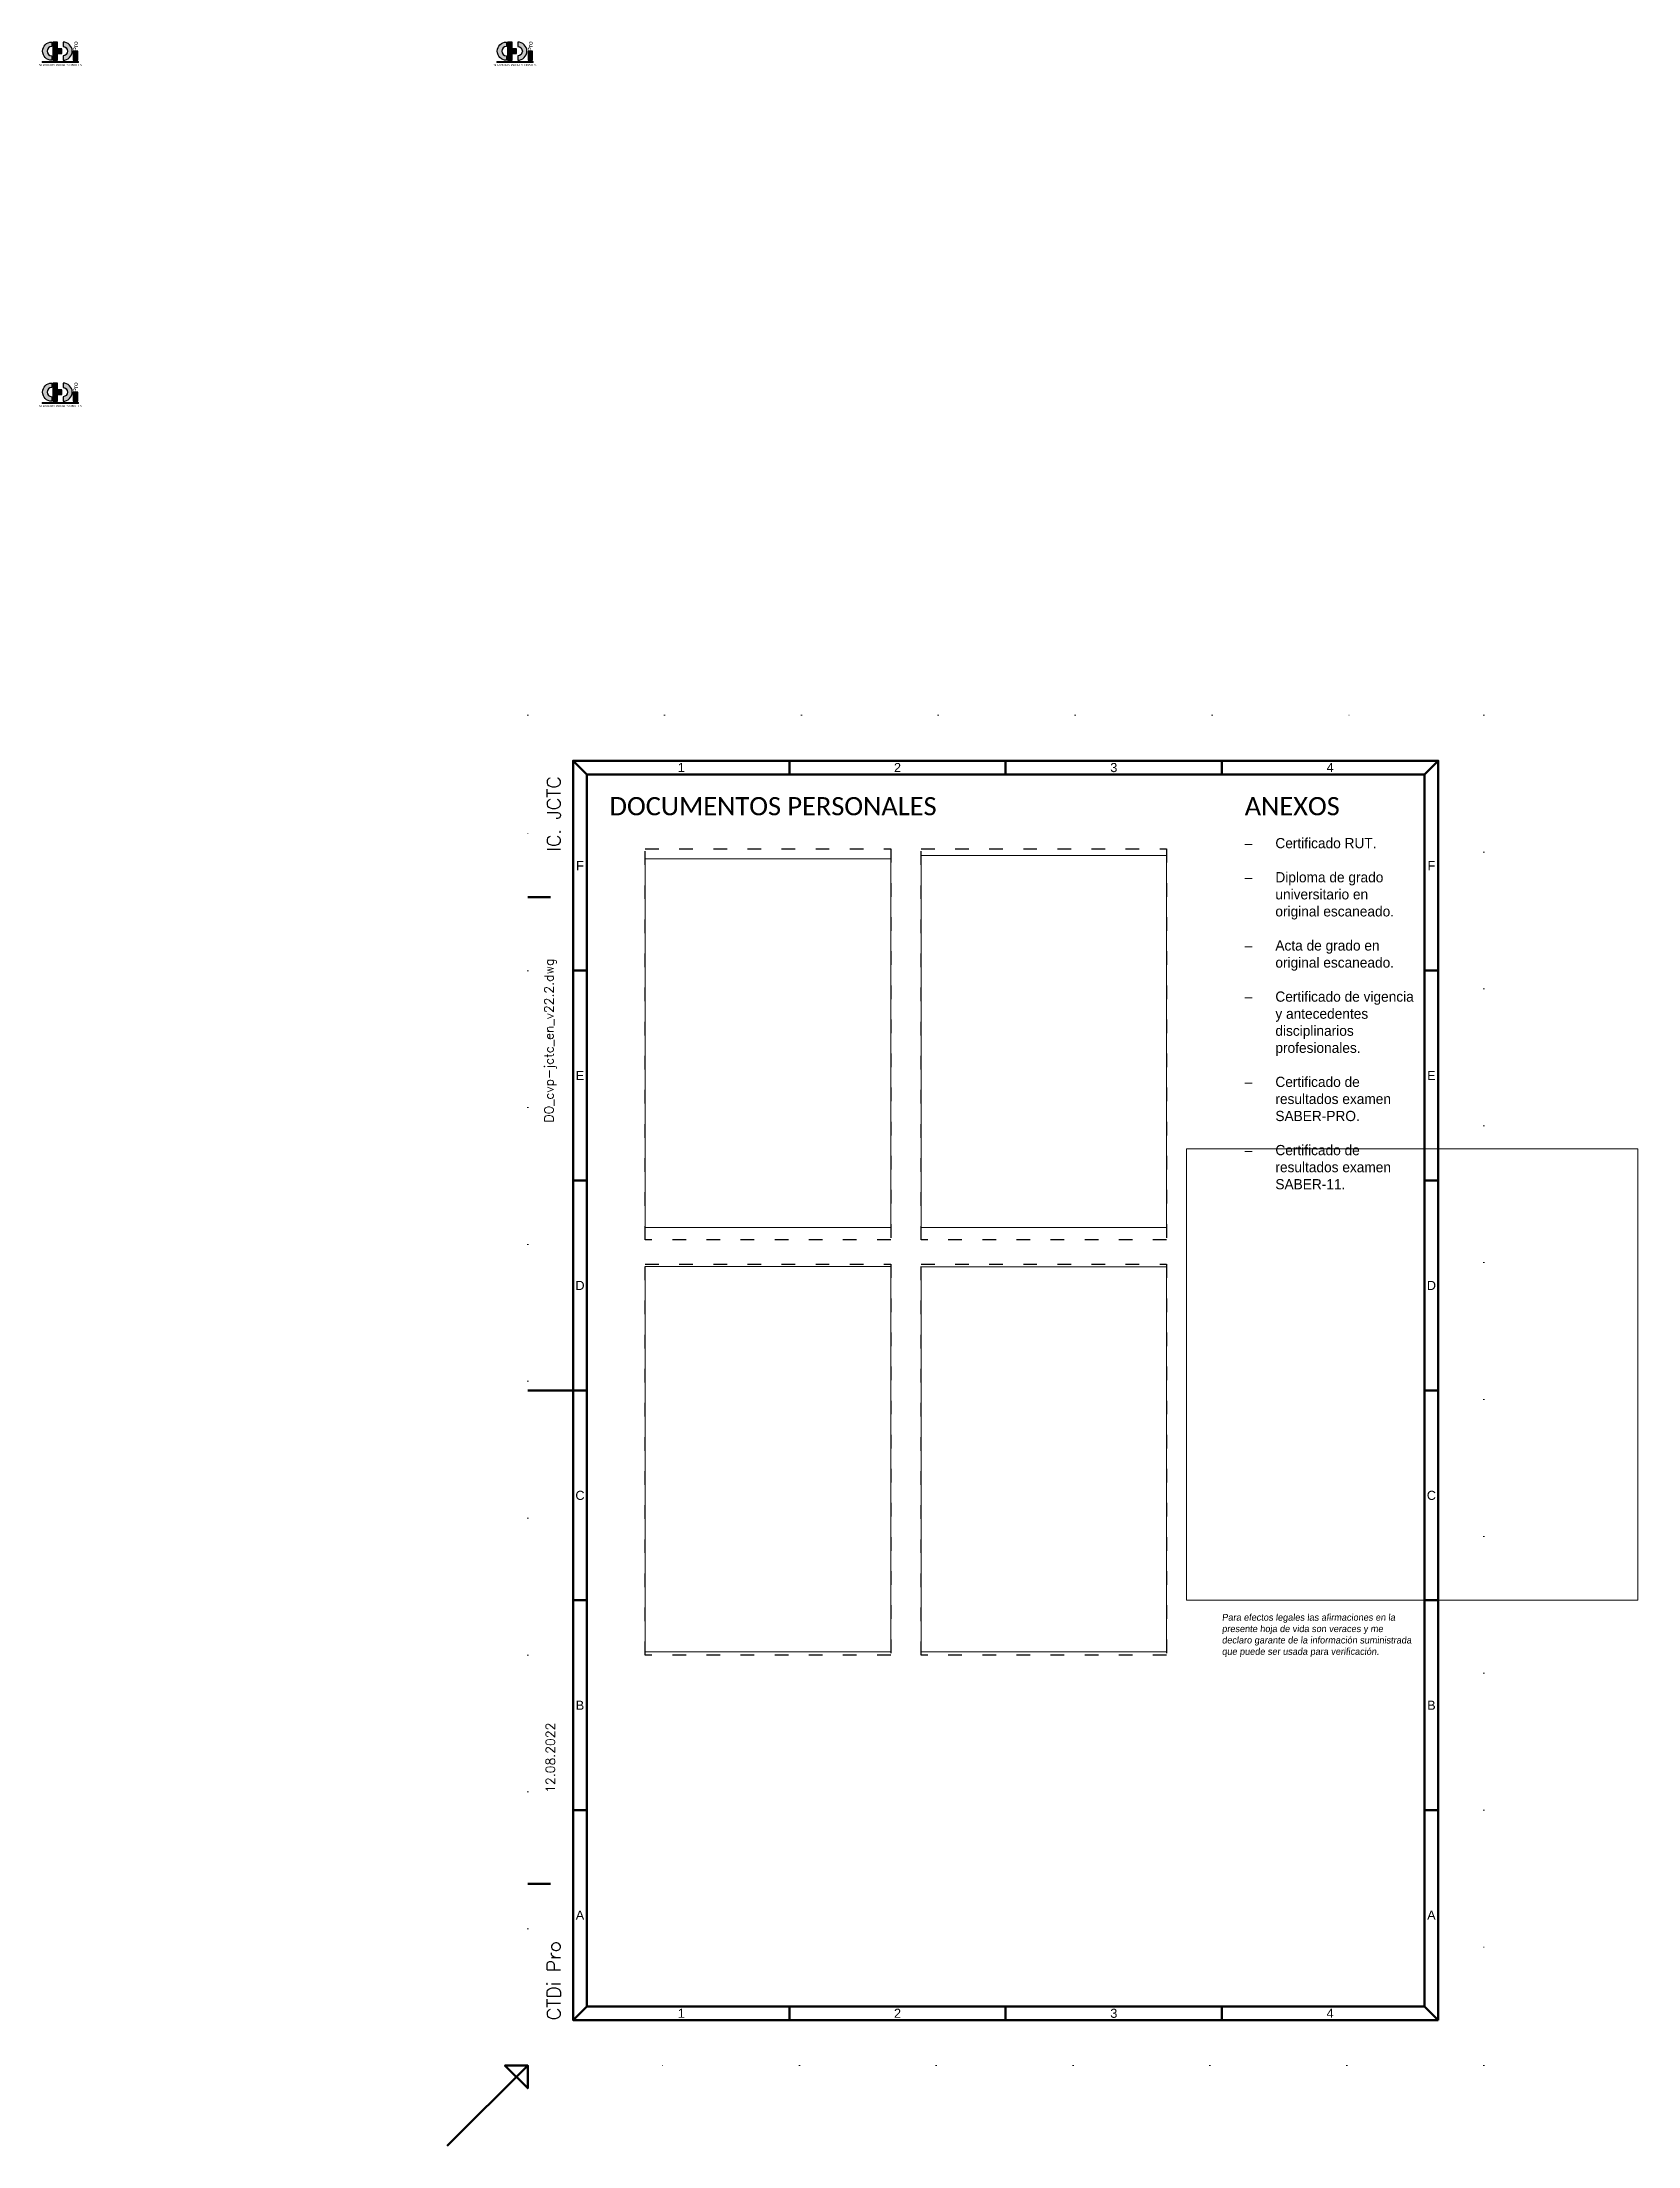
# Paper-space layout 'Soportes' of a CAD drawing. Extents: x -114 to 237, y -28 to 435.
import ezdxf
from ezdxf.enums import TextEntityAlignment as Align

# ---------------------------------------------------------------- set-up
doc = ezdxf.new("R2010")
doc.units = 0
doc.linetypes.add('ACAD_ISO03W100', pattern=[30, 12, -18])
doc.linetypes.add('ACAD_ISO07W100', pattern=[3, 0, -3])
doc.layers.get('0').update_dxf_attribs({"color": 255, "plot": 0})
doc.layers.add('G-Title_elements', color=7, linetype='Continuous', lineweight=50, true_color=0x323232)
doc.layers.add('G-Title_layout', color=250, linetype='Continuous', lineweight=50)
doc.styles.add('CTDi Corporate', font='Skia.ttf')
doc.styles.add('CTDi Legend', font='stylu.ttf', dxfattribs={"oblique": 5})
doc.styles.add('CTDi Roman', font='romans.shx')
doc.styles.get("Standard").update_dxf_attribs({"font": 'Candara.ttf'})
doc.styles.add('T1-100', font='Arial.ttf', dxfattribs={"height": 2})
picture_1 = doc.add_image_def('image27.png', size_in_pixel=(3121, 2079))
picture_2 = doc.add_image_def('image28.png', size_in_pixel=(3119, 2059))
picture_3 = doc.add_image_def('image29.png', size_in_pixel=(1678, 1069))
picture_4 = doc.add_image_def('image30.png', size_in_pixel=(1024, 653))
picture_5 = doc.add_image_def('image31.png', size_in_pixel=(1000, 1000))

# ---------------------------------------------------------------- blocks, each defined once
blk = doc.blocks.new('CTDi_Logo_GRS')
at = {"layer": 'G-Title_elements', "linetype": 'Continuous', "true_color": 0xcccccc}
h = blk.add_hatch(color=254, dxfattribs=at)
h.dxf.hatch_style = 1
h.paths.add_polyline_path([(-1.875, 1), (-1.875, 2, 1), (-1.875, -2), (-1.875, -1, -1)])
h.paths.add_polyline_path([(0.625, 2), (0.625, 1, -1), (0.625, -1), (0.625, -2, 1)])
at = {"layer": 'G-Title_elements', "linetype": 'Continuous'}
h = blk.add_hatch(color=8, dxfattribs=at)
h.dxf.hatch_style = 1
h.paths.add_polyline_path([(-0.625, 0.5), (-0.625, 2), (-1.625, 2), (-1.625, -2), (-0.625, -2), (-0.625, -0.5), (0.375, -0.5), (0.375, 0.5)])
h = blk.add_hatch(color=8, dxfattribs=at)
h.dxf.hatch_style = 1
h.paths.add_polyline_path([(3.875, 0), (2.875, 0), (2.875, -2), (3.875, -2)])
at = {"layer": 'G-Title_elements', "linetype": 'Continuous', "lineweight": 13}
h = blk.add_hatch(color=250, dxfattribs=at)
h.dxf.hatch_style = 1
h.paths.add_polyline_path([(-4, -2.3), (-4, -2.5), (4, -2.5), (4, -2.3)])
at = {"layer": 'G-Title_elements', "linetype": 'Continuous', "lineweight": 30}
for points in [[(-1.875, -1), (-1.875, -2, -1), (-1.875, 2), (-1.875, 1, 1)], [(0.625, -1), (0.625, -2, 1), (0.625, 2), (0.625, 1, -1)]]:
    blk.add_lwpolyline(points, format="xyb", close=True, dxfattribs=at)
for points in [[(0.375, 0.5), (-0.625, 0.5), (-0.625, 2), (-1.625, 2), (-1.625, -2), (-0.625, -2), (-0.625, -0.5), (0.375, -0.5)], [(3.875, 0), (2.875, 0), (2.875, -2), (3.875, -2)]]:
    blk.add_lwpolyline(points, close=True, dxfattribs=at)
at = {"layer": 'G-Title_elements', "linetype": 'Continuous', "lineweight": 13}
blk.add_lwpolyline([(-4, -2.5), (4, -2.5), (4, -2.3), (-4, -2.3)], close=True, dxfattribs=at)
at = {"layer": 'G-Title_elements', "color": 8, "style": 'CTDi Corporate', "width": 0.9125}
blk.add_text('Pro', height=1.02, rotation=90, dxfattribs=at).set_placement((3.875, -0.061))
at = {"layer": 'G-Title_elements', "color": 250, "linetype": 'Continuous', "lineweight": 13, "style": 'CTDi Corporate', "width": 0.8575}
blk.add_text('SERVICIOS PROFESIONALES', height=0.485, dxfattribs=at).set_placement((0, -2.803), align=Align.TOP_CENTER)
blk = doc.blocks.new('CTDi_Logo_BnW')
at = {"layer": 'G-Title_elements', "linetype": 'Continuous', "true_color": 0xffffff}
h = blk.add_hatch(color=7, dxfattribs=at)
h.dxf.hatch_style = 1
h.paths.add_polyline_path([(-1.875, 1), (-1.875, 2, 1), (-1.875, -2), (-1.875, -1, -1)])
h.paths.add_polyline_path([(0.625, 2), (0.625, 1, -1), (0.625, -1), (0.625, -2, 1)])
at = {"layer": 'G-Title_elements', "linetype": 'Continuous'}
h = blk.add_hatch(color=250, dxfattribs=at)
h.dxf.hatch_style = 1
h.paths.add_polyline_path([(-0.625, 0.5), (-0.625, 2), (-1.625, 2), (-1.625, -2), (-0.625, -2), (-0.625, -0.5), (0.375, -0.5), (0.375, 0.5)])
h = blk.add_hatch(color=250, dxfattribs=at)
h.dxf.hatch_style = 1
h.paths.add_polyline_path([(3.875, 0), (2.875, 0), (2.875, -2), (3.875, -2)])
at = {"layer": 'G-Title_elements', "linetype": 'Continuous', "lineweight": 13}
h = blk.add_hatch(color=250, dxfattribs=at)
h.dxf.hatch_style = 1
h.paths.add_polyline_path([(-4, -2.3), (-4, -2.5), (4, -2.5), (4, -2.3)])
at = {"layer": 'G-Title_elements', "linetype": 'Continuous', "lineweight": 30}
for points in [[(-1.875, -1), (-1.875, -2, -1), (-1.875, 2), (-1.875, 1, 1)], [(0.625, -1), (0.625, -2, 1), (0.625, 2), (0.625, 1, -1)]]:
    blk.add_lwpolyline(points, format="xyb", close=True, dxfattribs=at)
for points in [[(0.375, 0.5), (-0.625, 0.5), (-0.625, 2), (-1.625, 2), (-1.625, -2), (-0.625, -2), (-0.625, -0.5), (0.375, -0.5)], [(3.875, 0), (2.875, 0), (2.875, -2), (3.875, -2)]]:
    blk.add_lwpolyline(points, close=True, dxfattribs=at)
at = {"layer": 'G-Title_elements', "linetype": 'Continuous', "lineweight": 13}
blk.add_lwpolyline([(-4, -2.5), (4, -2.5), (4, -2.3), (-4, -2.3)], close=True, dxfattribs=at)
at = {"layer": 'G-Title_elements', "color": 250, "style": 'CTDi Corporate', "width": 0.9125}
blk.add_text('Pro', height=1.02, rotation=90, dxfattribs=at).set_placement((3.875, -0.061))
at = {"layer": 'G-Title_elements', "color": 250, "linetype": 'Continuous', "lineweight": 13, "style": 'CTDi Corporate', "width": 0.8575}
blk.add_text('SERVICIOS PROFESIONALES', height=0.485, dxfattribs=at).set_placement((0, -2.803), align=Align.TOP_CENTER)
blk = doc.blocks.new('CTDi_Logo_COL')
at = {"layer": 'G-Title_elements', "linetype": 'Continuous', "true_color": 0xc80000}
h = blk.add_hatch(color=12, dxfattribs=at)
h.dxf.hatch_style = 1
h.paths.add_polyline_path([(-1.875, 1), (-1.875, 2, 1), (-1.875, -2), (-1.875, -1, -1)])
h.paths.add_polyline_path([(0.625, 2), (0.625, 1, -1), (0.625, -1), (0.625, -2, 1)])
at = {"layer": 'G-Title_elements', "linetype": 'Continuous'}
h = blk.add_hatch(color=8, dxfattribs=at)
h.dxf.hatch_style = 1
h.paths.add_polyline_path([(-0.625, 0.5), (-0.625, 2), (-1.625, 2), (-1.625, -2), (-0.625, -2), (-0.625, -0.5), (0.375, -0.5), (0.375, 0.5)])
h = blk.add_hatch(color=8, dxfattribs=at)
h.dxf.hatch_style = 1
h.paths.add_polyline_path([(3.875, 0), (2.875, 0), (2.875, -2), (3.875, -2)])
at = {"layer": 'G-Title_elements', "linetype": 'Continuous', "lineweight": 13}
h = blk.add_hatch(color=250, dxfattribs=at)
h.dxf.hatch_style = 1
h.paths.add_polyline_path([(-4, -2.3), (-4, -2.5), (4, -2.5), (4, -2.3)])
at = {"layer": 'G-Title_elements', "linetype": 'Continuous', "lineweight": 30}
for points in [[(-1.875, -1), (-1.875, -2, -1), (-1.875, 2), (-1.875, 1, 1)], [(0.625, -1), (0.625, -2, 1), (0.625, 2), (0.625, 1, -1)]]:
    blk.add_lwpolyline(points, format="xyb", close=True, dxfattribs=at)
for points in [[(0.375, 0.5), (-0.625, 0.5), (-0.625, 2), (-1.625, 2), (-1.625, -2), (-0.625, -2), (-0.625, -0.5), (0.375, -0.5)], [(3.875, 0), (2.875, 0), (2.875, -2), (3.875, -2)]]:
    blk.add_lwpolyline(points, close=True, dxfattribs=at)
at = {"layer": 'G-Title_elements', "linetype": 'Continuous', "lineweight": 13}
blk.add_lwpolyline([(-4, -2.5), (4, -2.5), (4, -2.3), (-4, -2.3)], close=True, dxfattribs=at)
at = {"layer": 'G-Title_elements', "color": 8, "style": 'CTDi Corporate', "width": 0.9125}
blk.add_text('Pro', height=1.02, rotation=90, dxfattribs=at).set_placement((3.875, -0.061))
at = {"layer": 'G-Title_elements', "color": 250, "linetype": 'Continuous', "lineweight": 13, "style": 'CTDi Corporate', "width": 0.86}
blk.add_text('SERVICIOS PROFESIONALES', height=0.485, dxfattribs=at).set_placement((0, -2.803), align=Align.TOP_CENTER)

psp = doc.layouts.new('Soportes')

# ---------------------------------------------------------------- linework, layer by layer
at = {"layer": 'G-Title_elements'}
for p, q in [((6.2, 273.99), (3.2, 276.99)), ((50.76, 276.99), (50.76, 273.99)), ((98.32, 276.99), (98.32, 273.99)), ((145.89, 276.99), (145.89, 273.99)), ((190.45, 273.99), (193.45, 276.99)), ((-6.8, 246.99), (-1.8, 246.99)), ((3.2, 230.83), (6.2, 230.83)), ((190.45, 230.83), (193.45, 230.83)), ((3.2, 184.66), (6.2, 184.66)), ((190.45, 184.66), (193.45, 184.66)), ((-6.8, 138.49), (3.2, 138.49)), ((3.2, 138.49), (6.2, 138.49)), ((190.45, 138.49), (193.45, 138.49)), ((3.2, 92.33), (6.2, 92.33)), ((190.45, 92.33), (193.45, 92.33)), ((3.2, 46.16), (6.2, 46.16)), ((190.45, 46.16), (193.45, 46.16)), ((-6.8, 29.99), (-1.8, 29.99)), ((3.2, -0.01), (6.2, 2.99)), ((50.76, 2.99), (50.76, -0.01)), ((98.32, 2.99), (98.32, -0.01)), ((145.89, 2.99), (145.89, -0.01)), ((190.45, 2.99), (193.45, -0.01))]:
    psp.add_line(p, q, dxfattribs=at)
at = {"layer": 'G-Title_elements', "color": 254, "linetype": 'ACAD_ISO07W100', "lineweight": 0, "ltscale": 10}
psp.add_lwpolyline([(203.45, -10.01), (-6.8, -10.01), (-6.8, 286.99), (203.45, 286.99)], close=True, dxfattribs=at)
at = {"layer": 'G-Title_elements'}
for points in [[(193.45, -0.01), (3.2, -0.01), (3.2, 276.99), (193.45, 276.99)], [(190.45, 2.99), (6.2, 2.99), (6.2, 273.99), (190.45, 273.99)], [(-24.48, -27.68), (-6.8, -10.01), (-6.8, -15.01), (-11.8, -10.01), (-6.8, -10.01)]]:
    psp.add_lwpolyline(points, close=True, dxfattribs=at)
at = {"layer": 'G-Title_elements', "color": 142, "linetype": 'ACAD_ISO03W100', "lineweight": 30, "ltscale": 0.25}
for points in [[(73.04, 257.58), (73.04, 171.58), (19.04, 171.58), (19.04, 257.58)], [(133.71, 257.58), (133.71, 171.58), (79.71, 171.58), (79.71, 257.58)]]:
    psp.add_lwpolyline(points, close=True, dxfattribs=at)
at = {"layer": 'G-Title_elements', "color": 114, "linetype": 'ACAD_ISO03W100', "lineweight": 30, "ltscale": 0.25}
for points in [[(73.04, 166.23), (73.04, 80.23), (19.04, 80.23), (19.04, 166.23)], [(133.71, 166.23), (133.71, 80.23), (79.71, 80.23), (79.71, 166.23)]]:
    psp.add_lwpolyline(points, close=True, dxfattribs=at)

# ---------------------------------------------------------------- block references
for name, p in [('CTDi_Logo_COL', (-109.6, 433.06)), ('CTDi_Logo_BnW', (-9.6, 433.06)), ('CTDi_Logo_GRS', (-109.6, 358.06))]:
    psp.add_blockref(name, p)

# ---------------------------------------------------------------- texts
at = {"layer": 'G-Title_elements', "style": 'T1-100'}
for s, p in [('1', (26.98, 275.49)), ('2', (74.54, 275.49)), ('3', (122.11, 275.49)), ('4', (169.67, 275.49)), ('F', (4.7, 253.91)), ('F', (191.95, 253.91)), ('E', (4.7, 207.74)), ('E', (191.95, 207.74)), ('D', (4.7, 161.58)), ('D', (191.95, 161.58)), ('C', (4.7, 115.41)), ('C', (191.95, 115.41)), ('B', (4.7, 69.24)), ('B', (191.95, 69.24)), ('A', (4.7, 23.08)), ('A', (191.95, 23.08)), ('1', (26.98, 1.49)), ('2', (74.54, 1.49)), ('3', (122.11, 1.49)), ('4', (169.67, 1.49))]:
    psp.add_text(s, height=2, dxfattribs=at).set_placement(p, align=Align.MIDDLE_CENTER)
at = {"layer": 'G-Title_elements', "color": 0, "char_height": 3, "attachment_point": 1, "rotation": 90, "style": 'CTDi Roman'}
for s, insert, width in [('IC. JCTC', (-2.55, 256.99), 27.5285), ('CTDi Pro', (-2.55, -0.01), 30)]:
    psp.add_mtext(s, dxfattribs=dict(at, insert=insert, width=width))
at = {"layer": 'G-Title_elements', "attachment_point": 1}
for s, width, gutter_width, heights, insert, char_height, style in [('\\pxi-3,l4,t4;–^ICertificado RUT.\\P\\P–^IDiploma de grado universitario en original escaneado.\\P\\P–^IActa de grado en original escaneado.\\P\\P–^ICertificado de vigencia y antecedentes disciplinarios profesionales.\\P\\P–^ICertificado de resultados examen SABER-PRO.\\P\\P–^ICertificado de resultados examen SABER-11.', 39.5625, 5, [121.5], (148.64, 259.99), 2.25, 'CTDi Corporate'), ('Para efectos legales las afirmaciones en la presente hoja de vida son veraces y me declaro garante de la información suministrada que puede ser usada para verificación.', 42.1438, 7.5, [0], (145.89, 89.33), 1.5, 'CTDi Legend')]:
    psp.add_mtext_dynamic_manual_height_columns(s, width=width, gutter_width=gutter_width, heights=heights, dxfattribs=dict(at, insert=insert, char_height=char_height, style=style))
at = {"layer": 'G-Title_elements', "color": 0, "lineweight": 25, "char_height": 2, "rotation": 90, "style": 'CTDi Roman'}
for s, insert, width, attachment_point in [('DO_cvp-jctc_en_v22.2.dwg', (-1.8, 233.49), 186.8672, 6), ('12.08.2022', (-1.8, 49.99), 54.1433, 4)]:
    psp.add_mtext(s, dxfattribs=dict(at, insert=insert, width=width, attachment_point=attachment_point))
at = {"layer": 'G-Title_layout'}
for s, p in [('DOCUMENTOS PERSONALES', (11.2, 268.99)), ('ANEXOS', (150.89, 268.99))]:
    psp.add_text(s, height=4, dxfattribs=at).set_placement(p, align=Align.TOP_LEFT)

# ---------------------------------------------------------------- pictures from other files: only their frames are drawn
at = {"layer": 'G-Title_elements', "color": 7, "linetype": 'ACAD_ISO07W100', "lineweight": 0, "ltscale": 10, "true_color": 0xfafafa}
image = psp.add_image(picture_1, insert=(73.04, 174.33), size_in_units=(81.06, 54), rotation=90, dxfattribs=dict(at, brightness=35, contrast=55))
image.dxf.flags = 7
image = psp.add_image(picture_2, insert=(133.71, 174.33), size_in_units=(81.8, 54), rotation=90, dxfattribs=dict(at, brightness=35, contrast=55))
image.dxf.flags = 7
image = psp.add_image(picture_5, insert=(138.1, 92.33), size_in_units=(99.27, 99.27), dxfattribs=at)
image.dxf.flags = 15
image = psp.add_image(picture_3, insert=(73.04, 80.98), size_in_units=(84.76, 54), rotation=90, dxfattribs=dict(at, brightness=45, contrast=55))
image.dxf.flags = 7
image = psp.add_image(picture_4, insert=(133.71, 80.98), size_in_units=(84.68, 54), rotation=90, dxfattribs=dict(at, brightness=45, contrast=60))
image.dxf.flags = 7

doc.saveas('drawing.dxf')
